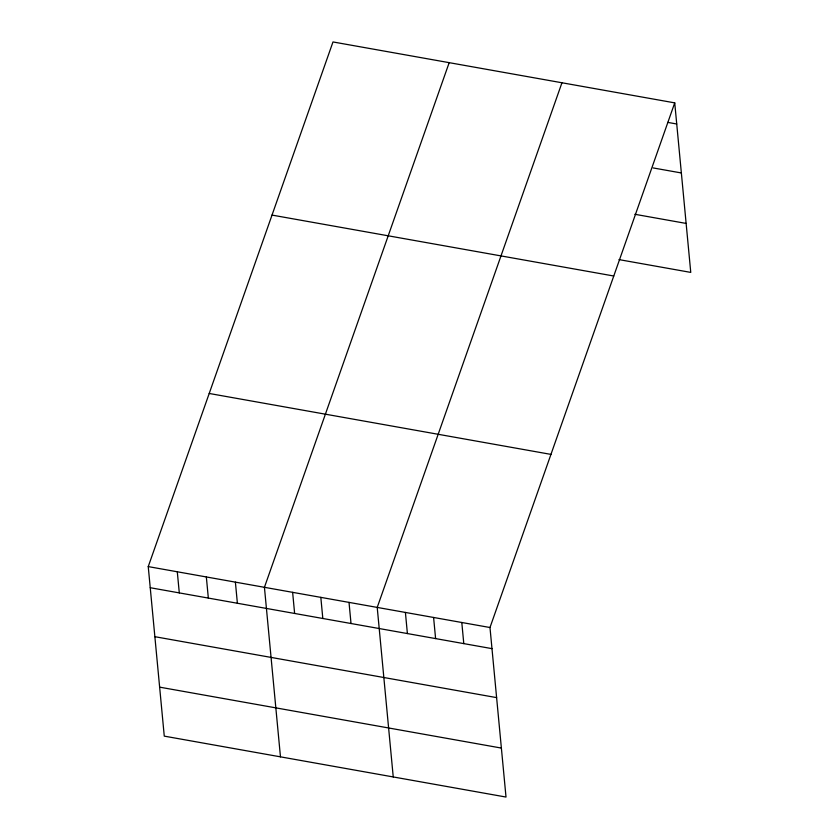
<?xml version="1.0" encoding="UTF-8"?>
<svg xmlns="http://www.w3.org/2000/svg" width="839" height="839" viewBox="0 0 839 839"><rect width="100%" height="100%" fill="white"/><g stroke="black" fill="none" stroke-linecap="round" stroke-linejoin="round"><path stroke-width="1.26" d="M674.734 102.872L489.986 627.52L506.011 797.05L164.266 736.128L148.241 566.598L332.989 41.95L674.734 102.872L690.759 272.402L618.993 259.608M449.18 62.663L264.432 587.31L280.467 756.841M561.952 82.767L377.214 607.415L393.239 776.945M667.75 122.389L676.727 123.994M653.162 167.936L681.352 172.96M634.861 214.281L686.124 223.426M272.025 215.088L613.76 276.01M209.215 393.47L550.95 454.392M148.241 566.598L489.986 627.52M150.244 587.72L491.979 648.641M154.869 636.696L496.615 697.618M159.641 687.151L501.376 748.073M461.796 622.496L463.789 643.618M433.595 617.473L435.598 638.584M405.405 612.449L407.397 633.56M349.014 602.392L351.017 623.513M320.823 597.368L322.816 618.479M292.633 592.344L294.625 613.456M235.392 582.14L237.385 603.251M206.342 576.959L208.334 598.071M177.291 571.779L179.294 592.9"/></g></svg>
